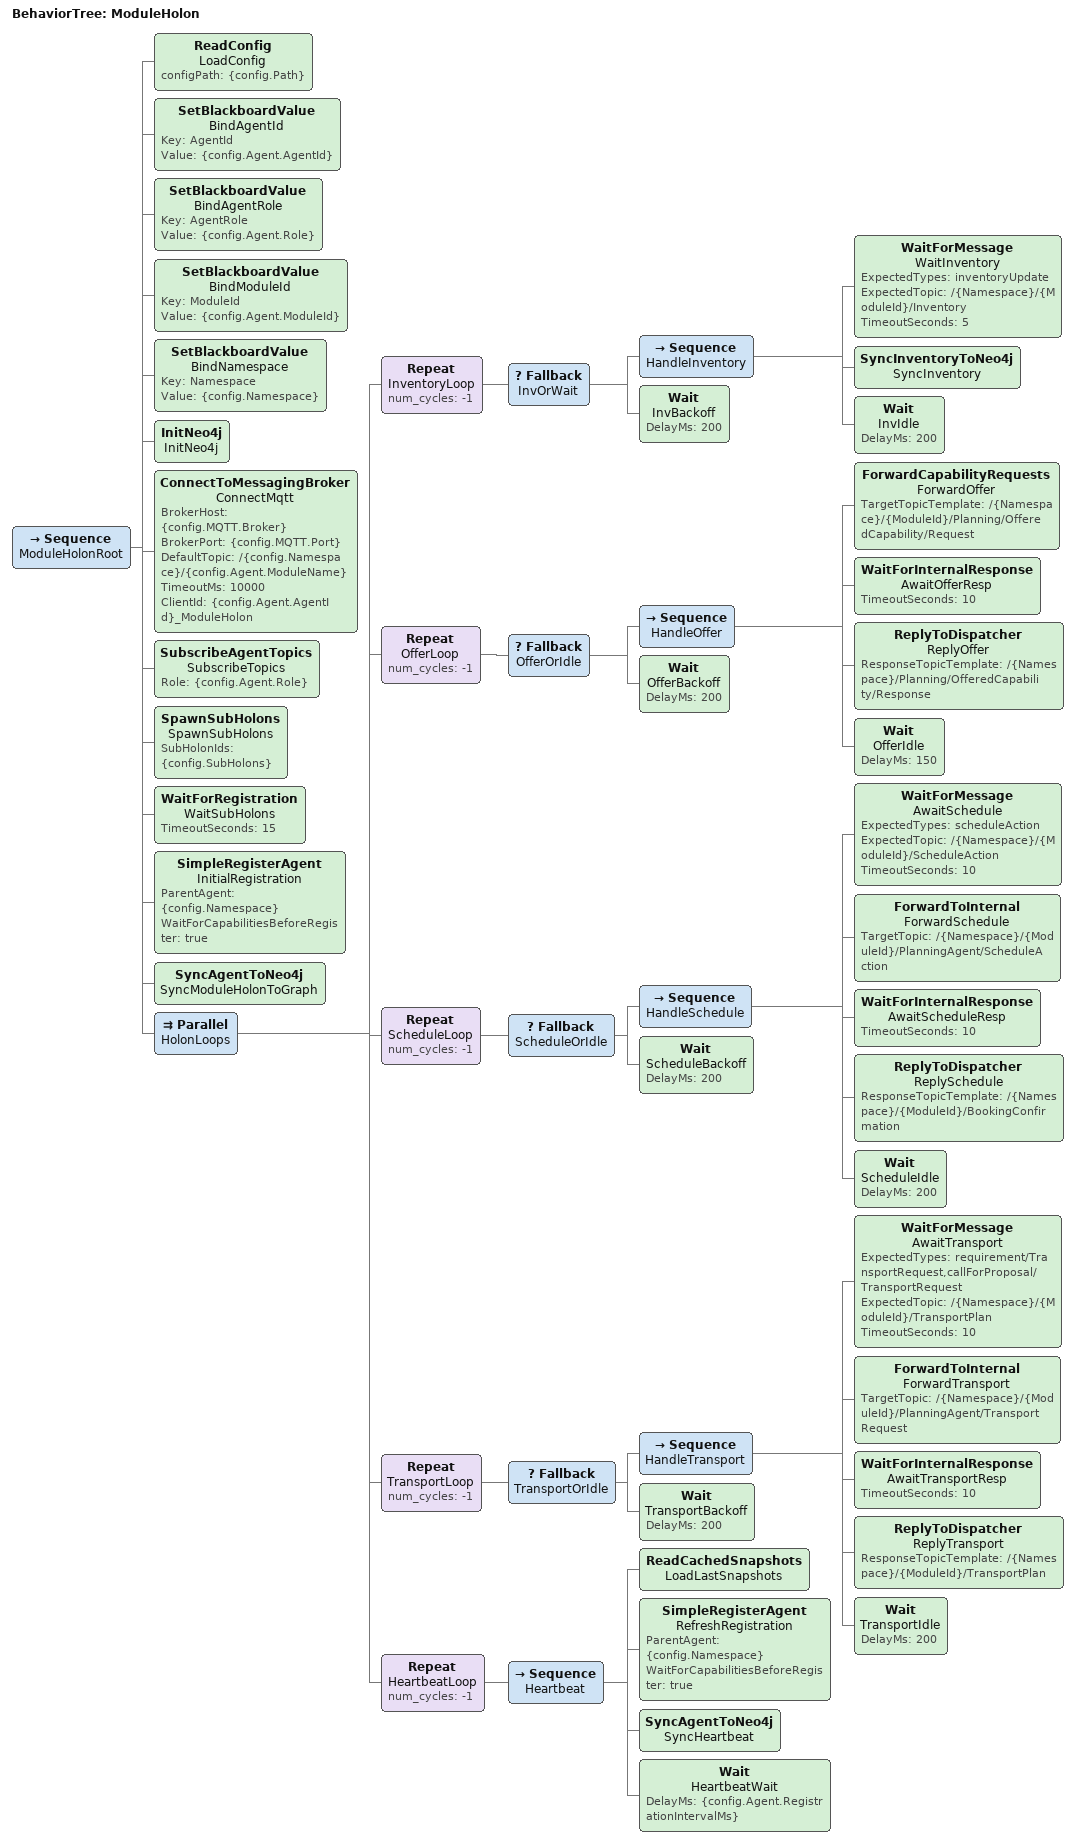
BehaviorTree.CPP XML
<?xml version="1.0" encoding="UTF-8"?>
<root BTCPP_format="4" main_tree_to_execute="ModuleHolon">
  <BehaviorTree ID="ModuleHolon">
    <Sequence name="ModuleHolonRoot">
      <ReadConfig name="LoadConfig" configPath="{config.Path}" />
      <SetBlackboardValue name="BindAgentId" Key="AgentId" Value="{config.Agent.AgentId}" />
      <SetBlackboardValue name="BindAgentRole" Key="AgentRole" Value="{config.Agent.Role}" />
      <SetBlackboardValue name="BindModuleId" Key="ModuleId" Value="{config.Agent.ModuleId}" />
      <SetBlackboardValue name="BindNamespace" Key="Namespace" Value="{config.Namespace}" />
      <InitNeo4j name="InitNeo4j" />

      <ConnectToMessagingBroker
        name="ConnectMqtt"
        BrokerHost="{config.MQTT.Broker}"
        BrokerPort="{config.MQTT.Port}"
        DefaultTopic="/{config.Namespace}/{config.Agent.ModuleName}"
        TimeoutMs="10000"
        ClientId="{config.Agent.AgentId}_ModuleHolon" />

      <SubscribeAgentTopics name="SubscribeTopics" Role="{config.Agent.Role}" />
      <SpawnSubHolons name="SpawnSubHolons" SubHolonIds="{config.SubHolons}" />
        <!-- ExpectedAgents is intentionally omitted: config.SubHolons contains config filenames, not runtime AgentIds -->
        <WaitForRegistration name="WaitSubHolons" TimeoutSeconds="15" />
      <SimpleRegisterAgent name="InitialRegistration" ParentAgent="{config.Namespace}" WaitForCapabilitiesBeforeRegister="true" />
      <SyncAgentToNeo4j name="SyncModuleHolonToGraph" />

      <Parallel name="HolonLoops">
        <Repeat name="InventoryLoop" num_cycles="-1">
          <Fallback name="InvOrWait">
            <Sequence name="HandleInventory">
              <WaitForMessage name="WaitInventory" ExpectedTypes="inventoryUpdate" ExpectedTopic="/{Namespace}/{ModuleId}/Inventory" TimeoutSeconds="5" />
              <SyncInventoryToNeo4j name="SyncInventory" />
              <Wait name="InvIdle" DelayMs="200" />
            </Sequence>
            <Wait name="InvBackoff" DelayMs="200" />
          </Fallback>
        </Repeat>

        <Repeat name="OfferLoop" num_cycles="-1">
          <Fallback name="OfferOrIdle">
            <Sequence name="HandleOffer">
              <ForwardCapabilityRequests name="ForwardOffer" TargetTopicTemplate="/{Namespace}/{ModuleId}/Planning/OfferedCapability/Request" />
              <WaitForInternalResponse name="AwaitOfferResp" TimeoutSeconds="10" />
              <ReplyToDispatcher name="ReplyOffer" ResponseTopicTemplate="/{Namespace}/Planning/OfferedCapability/Response" />
              <Wait name="OfferIdle" DelayMs="150" />
            </Sequence>
            <Wait name="OfferBackoff" DelayMs="200" />
          </Fallback>
        </Repeat>

        <Repeat name="ScheduleLoop" num_cycles="-1">
          <Fallback name="ScheduleOrIdle">
            <Sequence name="HandleSchedule">
              <WaitForMessage name="AwaitSchedule" ExpectedTypes="scheduleAction" ExpectedTopic="/{Namespace}/{ModuleId}/ScheduleAction" TimeoutSeconds="10" />
              <ForwardToInternal name="ForwardSchedule" TargetTopic="/{Namespace}/{ModuleId}/PlanningAgent/ScheduleAction" />
              <WaitForInternalResponse name="AwaitScheduleResp" TimeoutSeconds="10" />
              <ReplyToDispatcher name="ReplySchedule" ResponseTopicTemplate="/{Namespace}/{ModuleId}/BookingConfirmation" />
              <Wait name="ScheduleIdle" DelayMs="200" />
            </Sequence>
            <Wait name="ScheduleBackoff" DelayMs="200" />
          </Fallback>
        </Repeat>

        <Repeat name="TransportLoop" num_cycles="-1">
          <Fallback name="TransportOrIdle">
            <Sequence name="HandleTransport">
              <WaitForMessage name="AwaitTransport" ExpectedTypes="requirement/TransportRequest,callForProposal/TransportRequest" ExpectedTopic="/{Namespace}/{ModuleId}/TransportPlan" TimeoutSeconds="10" />
              <ForwardToInternal name="ForwardTransport" TargetTopic="/{Namespace}/{ModuleId}/PlanningAgent/TransportRequest" />
              <WaitForInternalResponse name="AwaitTransportResp" TimeoutSeconds="10" />
              <ReplyToDispatcher name="ReplyTransport" ResponseTopicTemplate="/{Namespace}/{ModuleId}/TransportPlan" />
              <Wait name="TransportIdle" DelayMs="200" />
            </Sequence>
            <Wait name="TransportBackoff" DelayMs="200" />
          </Fallback>
        </Repeat>

        <Repeat name="HeartbeatLoop" num_cycles="-1">
          <Sequence name="Heartbeat">
            <ReadCachedSnapshots name="LoadLastSnapshots" />
            <SimpleRegisterAgent name="RefreshRegistration" ParentAgent="{config.Namespace}" WaitForCapabilitiesBeforeRegister="true" />
            <SyncAgentToNeo4j name="SyncHeartbeat" />
            <Wait name="HeartbeatWait" DelayMs="{config.Agent.RegistrationIntervalMs}" />
          </Sequence>
        </Repeat>
      </Parallel>
    </Sequence>
  </BehaviorTree>

</root>
